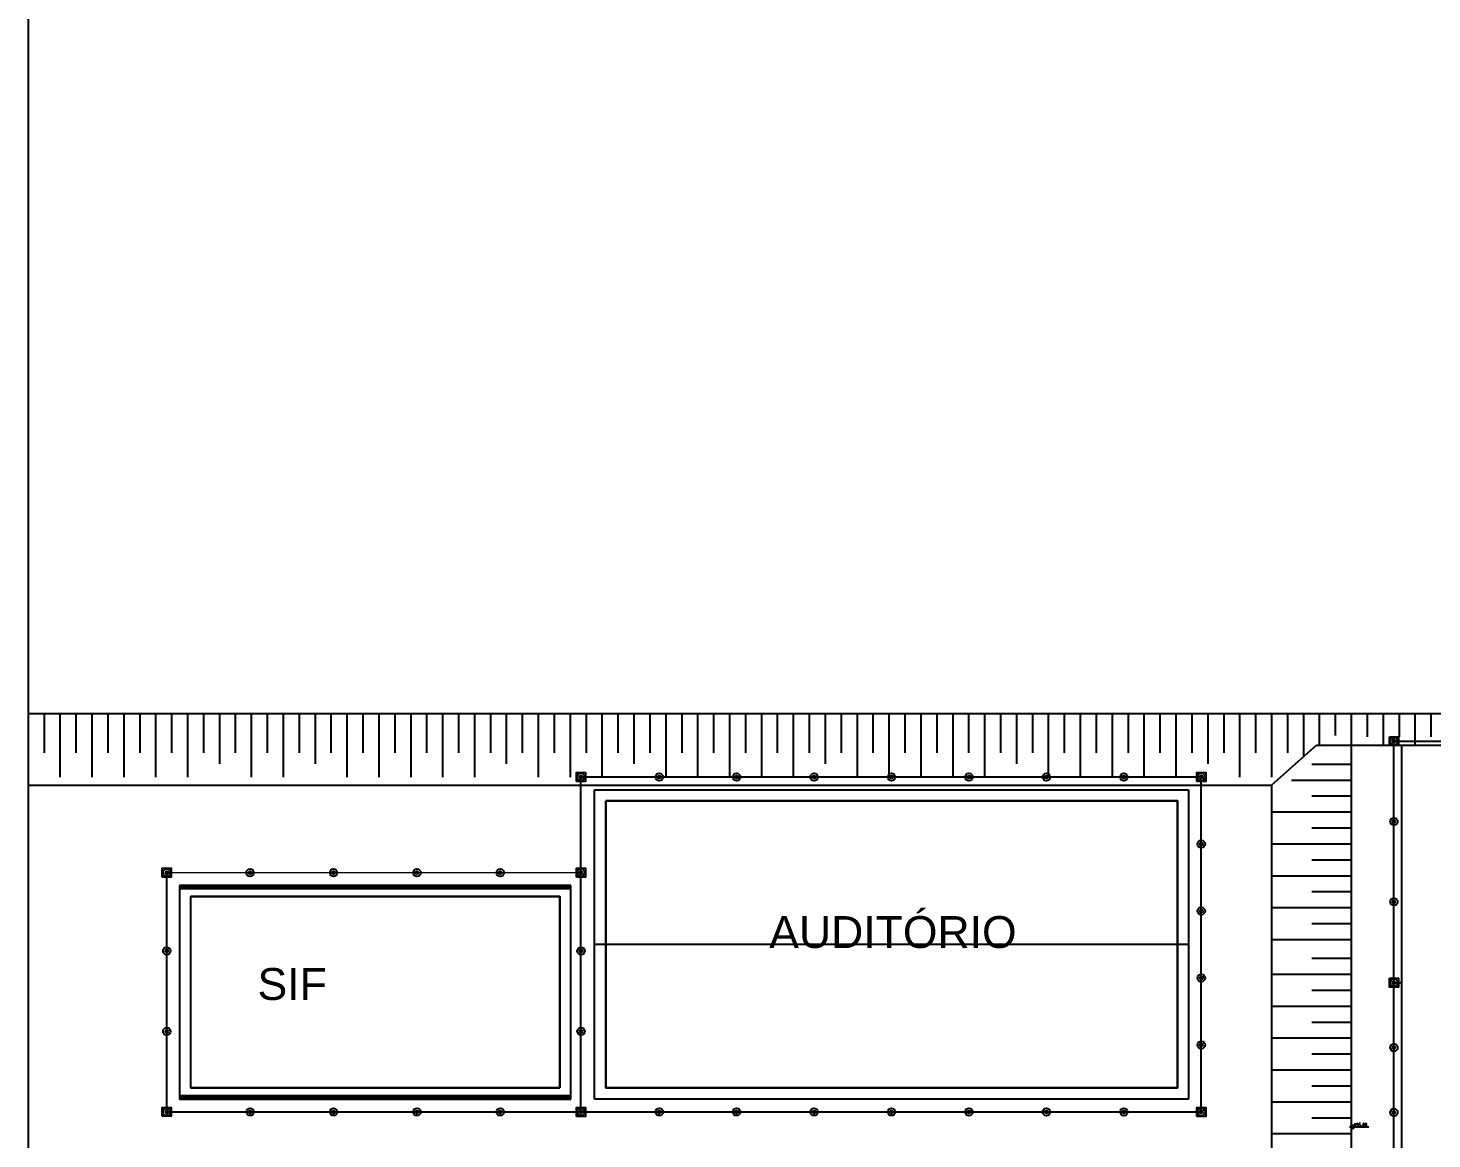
# Model space of a CAD drawing. Header units: millimetres. Extents: x 329990 to 395848, y 7389401 to 7442219.
# Drawn here: x 374312 to 383119, y 7422277 to 7429245 of the extents above; entities that cross this region are included whole.
import ezdxf

# ---------------------------------------------------------------- set-up
doc = ezdxf.new("R2010")
doc.units = ezdxf.units.MM
doc.linetypes.add('DASHED2', pattern=[0.375, 0.25, -0.125])
doc.linetypes.add('HIDDEN', pattern=[0.375, 0.25, -0.125])
for name, color, linetype in [('_LAYOUT', 252, 'Continuous'), ('ALVENARIA', 7, 'Continuous'), ('COTAS', 3, 'DASHED2'), ('PONTOS DE PARA-RAIOS', 1, 'Continuous')]:
    doc.layers.add(name, color=color, linetype=linetype)
doc.styles.add('ARIAL-ABA1', font='arial.ttf', dxfattribs={"height": 2})
doc.styles.add('TEXTO50', font='ROMANS.SHX', dxfattribs={"height": 0.13})

# ---------------------------------------------------------------- blocks, each defined once
blk = doc.blocks.new('Apwr_pahaste')
at = {"const_width": 0.63}
blk.add_lwpolyline([(0.315, 0, 1), (-0.315, 0, 1)], format="xyb", close=True, dxfattribs=at)
for radius in [1.575, 0.63]:
    blk.add_circle((0, 0), radius)

msp = doc.modelspace()

# ---------------------------------------------------------------- linework, layer by layer
at = {"layer": '_LAYOUT', "linetype": 'Continuous', "ltscale": 0.8}
for p, q in [((377865.7918, 7422526.8765, 814.7997), (377865.7918, 7424467.0695, 814.7997)), ((377865.7918, 7424467.0695, 814.7997), (381591.7918, 7424467.0695, 814.7997)), ((381591.7918, 7424467.0695, 814.7997), (381591.7918, 7422526.8765, 814.7997)), ((381591.7918, 7423496.973, 814.7997), (377865.7918, 7423496.973, 814.7997)), ((381591.7918, 7422526.8765, 814.7997), (377865.7918, 7422526.8765, 814.7997))]:
    msp.add_line(p, q, dxfattribs=at)
at = {"layer": '_LAYOUT', "ltscale": 0.8}
for p, q in [((377935.7918, 7424397.0695, 814.7997), (377935.7918, 7422596.8765, 814.7997)), ((381521.7918, 7424397.0695, 814.7997), (377935.7918, 7424397.0695, 814.7997)), ((381521.7918, 7422596.8765, 814.7997), (381521.7918, 7424397.0695, 814.7997)), ((377647.3014, 7423796.8765, -8.2303), (375332.3014, 7423796.8765, -8.2303)), ((375332.3014, 7422596.8765, -8.2303), (375332.3014, 7423796.8765, -8.2303)), ((377647.3014, 7422596.8765, -8.2303), (377647.3014, 7423796.8765, -8.2303)), ((375332.3014, 7422596.8765, -8.2303), (377647.3014, 7422596.8765, -8.2303)), ((377935.7918, 7422596.8765, 814.7997), (381521.7918, 7422596.8765, 814.7997))]:
    msp.add_line(p, q, dxfattribs=at)
at = {"layer": '_LAYOUT'}
for p, q in [((377717.3014, 7423866.8765, -8.2303), (375262.3014, 7423866.8765, -8.2303)), ((375262.3014, 7423866.8765, -8.2303), (375262.3014, 7422526.8765, -8.2303)), ((377717.3014, 7423863.2369, -8.2303), (375262.3014, 7423863.2369, -8.2303)), ((377717.3014, 7423859.5972, -8.2303), (375262.3014, 7423859.5972, -8.2303)), ((377717.3014, 7423854.1378, -8.2303), (375262.3014, 7423854.1378, -8.2303)), ((377717.3014, 7423846.8583, -8.2303), (375262.3014, 7423846.8583, -8.2303)), ((377717.3014, 7422526.8765, -8.2303), (377717.3014, 7423866.8765, -8.2303)), ((377717.3014, 7422546.8947, -8.2303), (375262.3014, 7422546.8947, -8.2303)), ((377717.3014, 7422539.6152, -8.2303), (375262.3014, 7422539.6152, -8.2303)), ((377717.3014, 7422534.1558, -8.2303), (375262.3014, 7422534.1558, -8.2303)), ((377717.3014, 7422530.5162, -8.2303), (375262.3014, 7422530.5162, -8.2303)), ((375262.3014, 7422526.8765, -8.2303), (377717.3014, 7422526.8765, -8.2303))]:
    msp.add_line(p, q, dxfattribs=at)
at = {"layer": '_LAYOUT', "elevation": -8.2303}
msp.add_lwpolyline([(385230.1967, 7424746.7727), (385230.1967, 7416626.7727), (382930.1967, 7416626.7727), (382930.1967, 7424746.7727)], close=True, dxfattribs=at)
at = {"layer": '_LAYOUT', "linetype": 'DASHED2', "ltscale": 15}
for centre, start, end in [((377780.7598, 7424546.9895, 814.7997), 90, 180), ((377785.8318, 7424547.0295, 814.7997), 90, 180), ((381671.7518, 7422446.9165, 814.7997), 270, 0)]:
    msp.add_arc(centre, 0.04, start, end, dxfattribs=at)
at = {"layer": '_LAYOUT', "ltscale": 0.8}
for centre, start, end in [((381671.7518, 7424547.0295, 814.7997), 0, 90), ((375182.2612, 7423946.8765, -8.2303), 180, 270), ((375182.2612, 7423946.8765, -8.2303), 270, 0), ((375182.3414, 7423946.8365, -8.2303), 90, 180), ((375182.3414, 7423946.8365, -8.2303), 0, 90), ((375182.3414, 7422446.9165, -8.2303), 180, 270), ((381671.7518, 7422446.5965, 814.7997), 0, 90)]:
    msp.add_arc(centre, 0.04, start, end, dxfattribs=at)
at = {"layer": 'ALVENARIA', "ltscale": 1.5}
msp.add_line((374312.3356, 7432994.4561, -8.2303), (374312.4895, 7402900.7859, -8.2303), dxfattribs=at)
at = {"layer": 'ALVENARIA'}
for p, q in [((374312.3768, 7424946.1651, 814.7997), (382412.3778, 7424946.1651, 814.7997)), ((374412.3778, 7424946.1651, 814.7997), (374412.3778, 7424699.3786, 814.7997)), ((374512.3778, 7424946.1651, 814.7997), (374512.3778, 7424546.1651, 814.7997)), ((374612.3778, 7424946.1651, 814.7997), (374612.3778, 7424699.3786, 814.7997)), ((374712.3778, 7424946.1651, 814.7997), (374712.3778, 7424546.1651, 814.7997)), ((374812.3778, 7424946.1651, 814.7997), (374812.3778, 7424699.3786, 814.7997)), ((374912.3778, 7424946.1651, 814.7997), (374912.3778, 7424546.1651, 814.7997)), ((375012.3778, 7424946.1651, 814.7997), (375012.3778, 7424699.3786, 814.7997)), ((375112.3778, 7424946.1651, 814.7997), (375112.3778, 7424546.1651, 814.7997)), ((375212.3778, 7424946.1651, 814.7997), (375212.3778, 7424699.3786, 814.7997)), ((375312.3778, 7424946.1651, 814.7997), (375312.3778, 7424546.1651, 814.7997)), ((375312.3778, 7424946.1651, 814.7997), (375312.3778, 7424699.3786, 814.7997)), ((375412.3778, 7424946.1651, 814.7997), (375412.3778, 7424699.3786, 814.7997)), ((375512.3778, 7424946.1651, 814.7997), (375512.3778, 7424630.9364, 814.7997)), ((375612.3778, 7424946.1651, 814.7997), (375612.3778, 7424699.3786, 814.7997)), ((375712.3778, 7424946.1651, 814.7997), (375712.3778, 7424546.1651, 814.7997)), ((375812.3778, 7424946.1651, 814.7997), (375812.3778, 7424699.3786, 814.7997)), ((375912.3778, 7424946.1651, 814.7997), (375912.3778, 7424546.1651, 814.7997)), ((375912.3778, 7424946.1651, 814.7997), (375912.3778, 7424699.3786, 814.7997)), ((376012.3778, 7424946.1651, 814.7997), (376012.3778, 7424699.3786, 814.7997)), ((376112.3778, 7424946.1651, 814.7997), (376112.3778, 7424630.9364, 814.7997)), ((376212.3778, 7424946.1651, 814.7997), (376212.3778, 7424699.3786, 814.7997)), ((376312.3778, 7424946.1651, 814.7997), (376312.3778, 7424546.1651, 814.7997)), ((376412.3778, 7424946.1651, 814.7997), (376412.3778, 7424699.3786, 814.7997)), ((376512.3778, 7424946.1651, 814.7997), (376512.3778, 7424546.1651, 814.7997)), ((376612.3778, 7424946.1651, 814.7997), (376612.3778, 7424699.3786, 814.7997)), ((376712.3778, 7424946.1651, 814.7997), (376712.3778, 7424546.1651, 814.7997)), ((376812.3778, 7424946.1651, 814.7997), (376812.3778, 7424699.3786, 814.7997)), ((376912.3778, 7424946.1651, 814.7997), (376912.3778, 7424546.1651, 814.7997)), ((377012.3778, 7424946.1651, 814.7997), (377012.3778, 7424699.3786, 814.7997)), ((377112.3778, 7424946.1651, 814.7997), (377112.3778, 7424546.1651, 814.7997)), ((377112.3778, 7424946.1651, 814.7997), (377112.3778, 7424699.3786, 814.7997)), ((377212.3778, 7424946.1651, 814.7997), (377212.3778, 7424699.3786, 814.7997)), ((377312.3778, 7424946.1651, 814.7997), (377312.3778, 7424630.9364, 814.7997)), ((377412.3778, 7424946.1651, 814.7997), (377412.3778, 7424699.3786, 814.7997)), ((377512.3778, 7424946.1651, 814.7997), (377512.3778, 7424546.1651, 814.7997)), ((377612.3778, 7424946.1651, 814.7997), (377612.3778, 7424699.3786, 814.7997)), ((377712.3778, 7424946.1651, 814.7997), (377712.3778, 7424546.1651, 814.7997)), ((377812.3778, 7424946.1651, 814.7997), (377812.3778, 7424699.3786, 814.7997)), ((377912.3778, 7424946.1651, 814.7997), (377912.3778, 7424546.1651, 814.7997)), ((377912.3778, 7424946.1651, 814.7997), (377912.3778, 7424699.3786, 814.7997)), ((378012.3778, 7424946.1651, 814.7997), (378012.3778, 7424699.3786, 814.7997)), ((378112.3778, 7424946.1651, 814.7997), (378112.3778, 7424630.9364, 814.7997)), ((378212.3778, 7424946.1651, 814.7997), (378212.3778, 7424699.3786, 814.7997)), ((378312.3778, 7424946.1651, 814.7997), (378312.3778, 7424546.1651, 814.7997)), ((378412.3778, 7424946.1651, 814.7997), (378412.3778, 7424699.3786, 814.7997)), ((378512.3778, 7424946.1651, 814.7997), (378512.3778, 7424546.1651, 814.7997)), ((378612.3778, 7424946.1651, 814.7997), (378612.3778, 7424699.3786, 814.7997)), ((378712.3778, 7424946.1651, 814.7997), (378712.3778, 7424546.1651, 814.7997)), ((378812.3778, 7424946.1651, 814.7997), (378812.3778, 7424699.3786, 814.7997)), ((378912.3778, 7424946.1651, 814.7997), (378912.3778, 7424546.1651, 814.7997)), ((379012.3778, 7424946.1651, 814.7997), (379012.3778, 7424699.3786, 814.7997)), ((379112.3778, 7424946.1651, 814.7997), (379112.3778, 7424546.1651, 814.7997)), ((379112.3778, 7424946.1651, 814.7997), (379112.3778, 7424699.3786, 814.7997)), ((379212.3778, 7424946.1651, 814.7997), (379212.3778, 7424699.3786, 814.7997)), ((379312.3778, 7424946.1651, 814.7997), (379312.3778, 7424630.9364, 814.7997)), ((379412.3778, 7424946.1651, 814.7997), (379412.3778, 7424699.3786, 814.7997)), ((379512.3778, 7424946.1651, 814.7997), (379512.3778, 7424546.1651, 814.7997)), ((379612.3778, 7424946.1651, 814.7997), (379612.3778, 7424699.3786, 814.7997)), ((379712.3778, 7424946.1651, 814.7997), (379712.3778, 7424546.1651, 814.7997)), ((379812.3778, 7424946.1651, 814.7997), (379812.3778, 7424699.3786, 814.7997)), ((379912.3778, 7424946.1651, 814.7997), (379912.3778, 7424546.1651, 814.7997)), ((379912.3778, 7424946.1651, 814.7997), (379912.3778, 7424699.3786, 814.7997)), ((380012.3778, 7424946.1651, 814.7997), (380012.3778, 7424699.3786, 814.7997)), ((380112.3778, 7424946.1651, 814.7997), (380112.3778, 7424546.1651, 814.7997)), ((380212.3778, 7424946.1651, 814.7997), (380212.3778, 7424699.3786, 814.7997)), ((380312.3778, 7424946.1651, 814.7997), (380312.3778, 7424546.1651, 814.7997)), ((380312.3778, 7424946.1651, 814.7997), (380312.3778, 7424699.3786, 814.7997)), ((380412.3778, 7424946.1651, 814.7997), (380412.3778, 7424699.3786, 814.7997)), ((380512.3778, 7424946.1651, 814.7997), (380512.3778, 7424630.9364, 814.7997)), ((380612.3778, 7424946.1651, 814.7997), (380612.3778, 7424699.3786, 814.7997)), ((380712.3778, 7424946.1651, 814.7997), (380712.3778, 7424546.1651, 814.7997)), ((380812.3778, 7424946.1651, 814.7997), (380812.3778, 7424699.3786, 814.7997)), ((380912.3778, 7424946.1651, 814.7997), (380912.3778, 7424546.1651, 814.7997)), ((381012.3778, 7424946.1651, 814.7997), (381012.3778, 7424699.3786, 814.7997)), ((381112.3778, 7424946.1651, 814.7997), (381112.3778, 7424546.1651, 814.7997)), ((381212.3778, 7424946.1651, 814.7997), (381212.3778, 7424699.3786, 814.7997)), ((381312.3778, 7424946.1651, 814.7997), (381312.3778, 7424546.1651, 814.7997)), ((381412.3778, 7424946.1651, 814.7997), (381412.3778, 7424699.3786, 814.7997)), ((381512.3778, 7424946.1651, 814.7997), (381512.3778, 7424546.1651, 814.7997)), ((381512.3778, 7424946.1651, 814.7997), (381512.3778, 7424699.3786, 814.7997)), ((381612.3778, 7424946.1651, 814.7997), (381612.3778, 7424699.3786, 814.7997)), ((381712.3778, 7424946.1651, 814.7997), (381712.3778, 7424630.9364, 814.7997)), ((381812.3778, 7424946.1651, 814.7997), (381812.3778, 7424699.3786, 814.7997)), ((381912.3778, 7424946.1651, 814.7997), (381912.3778, 7424546.1651, 814.7997)), ((382012.3778, 7424946.1651, 814.7997), (382012.3778, 7424699.3786, 814.7997)), ((382112.3778, 7424946.1651, 814.7997), (382112.3778, 7424546.1651, 814.7997)), ((382212.3778, 7424946.1651, 814.7997), (382212.3778, 7424699.3786, 814.7997)), ((382312.3778, 7424946.1651, 814.7997), (382312.3778, 7424673.5107, 814.7997)), ((382412.3778, 7424946.1651, 814.7997), (382412.3778, 7424746.7727, 814.7997)), ((382412.3778, 7424946.1651, 814.7997), (385172.1759, 7424946.1651, 814.7997)), ((382512.3778, 7424946.1651, 814.7997), (382512.3778, 7424808.3413, 814.7997)), ((382612.3778, 7424946.1651, 814.7997), (382612.3778, 7424746.7727, 814.7997)), ((382712.3778, 7424946.1651, 814.7997), (382712.3778, 7424799.671, 814.7997)), ((382812.3778, 7424946.1651, 814.7997), (382812.3778, 7424746.7727, 814.7997)), ((382912.3778, 7424946.1651, 814.7997), (382912.3778, 7424799.671, 814.7997)), ((383012.3778, 7424946.1651, 814.7997), (383012.3778, 7424746.7727, 814.7997)), ((383112.3778, 7424946.1651, 814.7997), (383112.3778, 7424799.671, 814.7997)), ((382112.3791, 7424496.1651, 814.7997), (382394.9979, 7424746.7727, 814.7997)), ((382394.9979, 7424746.7727, -8.2303), (382930.1967, 7424746.7727, -8.2303)), ((382612.3778, 7424746.7727, 814.7997), (382612.3778, 7424546.1651, 814.7997)), ((382612.3778, 7424746.1661, 814.7997), (382612.3913, 7422108.3413, 814.7997)), ((382112.3778, 7424608.3413, -8.2303), (382112.356, 7424608.3413, -8.2303)), ((382612.3663, 7424626.3916, -8.2303), (382365.5797, 7424626.3916, -8.2303)), ((374312.3768, 7424496.1651, 814.7997), (382112.3791, 7424496.1651, 814.7997)), ((382112.3791, 7424496.1651, 814.7997), (382112.3913, 7422108.3413, 814.7997)), ((382612.3663, 7424526.3916, -8.2303), (382238.884, 7424526.3916, -8.2303)), ((382612.3663, 7424426.3916, -8.2303), (382365.5797, 7424426.3916, -8.2303)), ((381521.7918, 7424397.0695, 814.7997), (377935.7918, 7424397.0695, 814.7997)), ((382612.3693, 7424326.3916, -8.2303), (382112.3581, 7424326.3916, -8.2303)), ((382612.3663, 7424326.3916, -8.2303), (382112.3581, 7424326.3916, -8.2303)), ((382612.3693, 7424226.3916, -8.2303), (382365.5828, 7424226.3916, -8.2303)), ((382612.3693, 7424126.3916, -8.2303), (382112.3591, 7424126.3916, -8.2303)), ((382612.3693, 7424026.3916, -8.2303), (382365.5828, 7424026.3916, -8.2303)), ((382612.3693, 7423926.3916, -8.2303), (382112.3601, 7423926.3916, -8.2303)), ((382612.3842, 7423826.3916, -8.2303), (382365.5976, 7423826.3916, -8.2303)), ((382612.3842, 7423726.3916, -8.2303), (382112.3729, 7423726.3916, -8.2303)), ((382612.3842, 7423626.3916, -8.2303), (382365.5976, 7423626.3916, -8.2303)), ((382612.3842, 7423526.3916, -8.2303), (382112.3739, 7423526.3916, -8.2303)), ((382612.3903, 7423408.3413, -8.2303), (382365.6037, 7423408.3413, -8.2303)), ((382612.3903, 7423308.3413, -8.2303), (382112.379, 7423308.3413, -8.2303)), ((382612.3872, 7423308.3413, -8.2303), (382112.379, 7423308.3413, -8.2303)), ((382612.3903, 7423208.3413, -8.2303), (382365.6037, 7423208.3413, -8.2303)), ((382612.3903, 7423108.3413, -8.2303), (382112.38, 7423108.3413, -8.2303)), ((382612.3903, 7423008.3413, -8.2303), (382365.6037, 7423008.3413, -8.2303)), ((382612.3903, 7422908.3413, -8.2303), (382112.3811, 7422908.3413, -8.2303)), ((382612.4051, 7422808.3413, -8.2303), (382365.6186, 7422808.3413, -8.2303)), ((382612.4051, 7422708.3413, -8.2303), (382112.3938, 7422708.3413, -8.2303)), ((379565.7918, 7422596.8765, -8.2303), (381521.7918, 7422596.8765, -8.2303)), ((382612.4051, 7422608.3413, -8.2303), (382365.6186, 7422608.3413, -8.2303)), ((382612.4051, 7422508.3413, -8.2303), (382112.3949, 7422508.3413, -8.2303)), ((382612.4051, 7422408.3413, -8.2303), (382365.6186, 7422408.3413, -8.2303)), ((382612.4051, 7422308.3413, -8.2303), (382112.3959, 7422308.3413, -8.2303)), ((382722.5434, 7422351.6946, 814.7997), (382602.0039, 7422351.6946, 814.7997)), ((382619.5044, 7422335.6333, 814.7997), (382619.5044, 7422367.7559, 814.7997))]:
    msp.add_line(p, q, dxfattribs=at)
for points, elevation in [([(382930.1967, 7424746.7727), (385230.1967, 7424746.7727), (385230.1967, 7416626.7727), (382930.1967, 7416626.7727)], -8.2303), ([(377935.7918, 7424397.0695), (381521.7918, 7424397.0695), (381521.7918, 7422596.8765), (377935.7918, 7422596.8765)], 814.7997), ([(377647.3014, 7422596.8765), (375332.3014, 7422596.8765), (375332.3014, 7423796.8765), (377647.3014, 7423796.8765)], -8.2303)]:
    msp.add_lwpolyline(points, close=True, dxfattribs=dict(at, elevation=elevation))
msp.add_circle((382619.5044, 7422351.6946, 814.7997), 11.1537, dxfattribs=at)
at = {"layer": 'COTAS', "ltscale": 10}
for p, q in [((382880.1967, 7416601.2797, -8.2303), (382880.1967, 7424772.2657, -8.2303)), ((382880.1967, 7424772.2657, -8.2303), (385280.1967, 7424772.2657, -8.2303))]:
    msp.add_line(p, q, dxfattribs=at)
at = {"layer": 'COTAS', "linetype": 'HIDDEN', "ltscale": 10}
for p, q in [((377780.7918, 7422446.8765, 814.7997), (377780.7518, 7424547.2695, 814.7997)), ((375182.3014, 7422446.9165, -8.2303), (375182.3014, 7423956.2864, -8.2303)), ((375182.3414, 7422446.8765, -8.2303), (377806.7915, 7422446.8765, -8.2303))]:
    msp.add_line(p, q, dxfattribs=at)
at = {"layer": 'COTAS', "linetype": 'DASHED2', "ltscale": 10}
for p, q in [((381671.7518, 7424547.0695, 814.7997), (377785.8318, 7424547.0695, 814.7997)), ((381671.7918, 7422446.9165, 814.7997), (381671.7918, 7424547.0295, 814.7997)), ((377785.8318, 7422446.8765, 814.7997), (381671.7518, 7422446.8765, 814.7997))]:
    msp.add_line(p, q, dxfattribs=at)
at = {"layer": 'COTAS', "lineweight": 0, "ltscale": 10}
msp.add_line((377780.7518, 7423946.7965, 814.7997), (375182.2212, 7423946.8765, -8.2303), dxfattribs=at)
at = {"layer": 'PONTOS DE PARA-RAIOS'}
msp.add_line((382930.1967, 7423256.7727, -8.2303), (382880.1967, 7423256.7727, -8.2303), dxfattribs=at)
at = {"layer": 'PONTOS DE PARA-RAIOS', "ltscale": 40}
for points, elevation in [([(382852.1967, 7424800.1713), (382908.1967, 7424800.1713), (382908.1967, 7424744.1713), (382852.1967, 7424744.1713)], -8.2303), ([(377752.8142, 7424519.2695), (377752.8142, 7424575.2695), (377808.8142, 7424575.2695), (377808.8142, 7424519.2695)], 814.7997), ([(381643.8462, 7424519.3495), (381643.8462, 7424575.3495), (381699.8462, 7424575.3495), (381699.8462, 7424519.3495)], 814.7997), ([(375154.3156, 7423918.8765), (375154.3156, 7423974.8765), (375210.3156, 7423974.8765), (375210.3156, 7423918.8765)], -8.2303), ([(377752.8862, 7423918.8365), (377752.8862, 7423974.8365), (377808.8862, 7423974.8365), (377808.8862, 7423918.8365)], 814.7997), ([(382852.1967, 7423284.6783), (382908.1967, 7423284.6783), (382908.1967, 7423228.6783), (382852.1967, 7423228.6783)], -8.2303), ([(375154.3958, 7422418.9529), (375154.3958, 7422474.9529), (375210.3958, 7422474.9529), (375210.3958, 7422418.9529)], -8.2303), ([(377752.8862, 7422418.7965), (377752.8862, 7422474.7965), (377808.8862, 7422474.7965), (377808.8862, 7422418.7965)], 814.7997), ([(381643.9264, 7422418.8765), (381643.9264, 7422474.8765), (381699.9264, 7422474.8765), (381699.9264, 7422418.8765)], 814.7997)]:
    msp.add_lwpolyline(points, close=True, dxfattribs=dict(at, elevation=elevation))

# ---------------------------------------------------------------- block references
at = {"layer": 'PONTOS DE PARA-RAIOS', "xscale": 15, "yscale": 15, "zscale": 15}
for p in [(382880.1967, 7424772.2657, -8.2303), (382880.1967, 7424268.2657, -8.2303), (382880.1967, 7423764.2657, -8.2303), (382880.1967, 7423256.7727, -8.2303), (382880.1967, 7422850.1727, -8.2303), (382880.1967, 7422443.5727, -8.2303)]:
    msp.add_blockref('Apwr_pahaste', p, dxfattribs=at)
at = {"layer": 'PONTOS DE PARA-RAIOS', "xscale": 15, "yscale": 15, "zscale": 15, "rotation": 90}
for p in [(377780.7198, 7424547.3095, 814.7997), (378271.5368, 7424547.3095, 814.7997), (378757.2818, 7424547.2695, 814.7997), (379243.0268, 7424547.2295, 814.7997), (379728.7718, 7424547.1895, 814.7997), (380214.5168, 7424547.1495, 814.7997), (380700.2618, 7424547.1095, 814.7997), (381186.0068, 7424547.0695, 814.7997), (381671.832, 7424547.0295, 814.7997), (381671.832, 7424126.8765, 814.7997), (375182.3414, 7423946.8365, -8.2303), (375705.2614, 7423946.8365, -8.2303), (376228.2614, 7423946.8365, -8.2303), (376751.2614, 7423946.8365, -8.2303), (377274.2614, 7423946.8365, -8.2303), (377780.7518, 7423946.7965, 814.7997), (381671.832, 7423706.8765, 814.7997), (375182.5417, 7423456.2062, -8.2303), (377780.9521, 7423456.1662, 814.7997), (381671.832, 7423286.8765, 814.7997), (375182.4615, 7422951.5614, -8.2303), (377780.872, 7422951.5214, 814.7997), (381671.832, 7422866.8765, 814.7997), (375182.4215, 7422446.8765, -8.2303), (375705.3415, 7422446.8765, -8.2303), (376228.3415, 7422446.8765, -8.2303), (376751.3415, 7422446.8765, -8.2303), (377274.3415, 7422446.8765, -8.2303), (377780.7518, 7422446.8365, 814.7997), (378271.5368, 7422446.8765, 814.7997), (378757.2818, 7422446.8365, 814.7997), (379243.0268, 7422446.7965, 814.7997), (379728.7718, 7422446.7565, 814.7997), (380214.5168, 7422446.7165, 814.7997), (380700.2618, 7422446.6765, 814.7997), (381186.0068, 7422446.6365, 814.7997), (381671.832, 7422446.5965, 814.7997)]:
    msp.add_blockref('Apwr_pahaste', p, dxfattribs=at)

# ---------------------------------------------------------------- texts
at = {"layer": 'ALVENARIA'}
for s, height, style, p in [('AUDITÓRIO', 200, 'ARIAL-ABA1', (378961.6499, 7423474.7762, 814.7997)), ('SIF', 200, 'ARIAL-ABA1', (375751.7034, 7423149.1503, 814.7997)), ('495,00', 18.2, 'TEXTO50', (382627.4263, 7422357.3034, 814.7997))]:
    msp.add_text(s, height=height, dxfattribs=dict(at, style=style)).set_placement(p)

doc.saveas('drawing.dxf')
